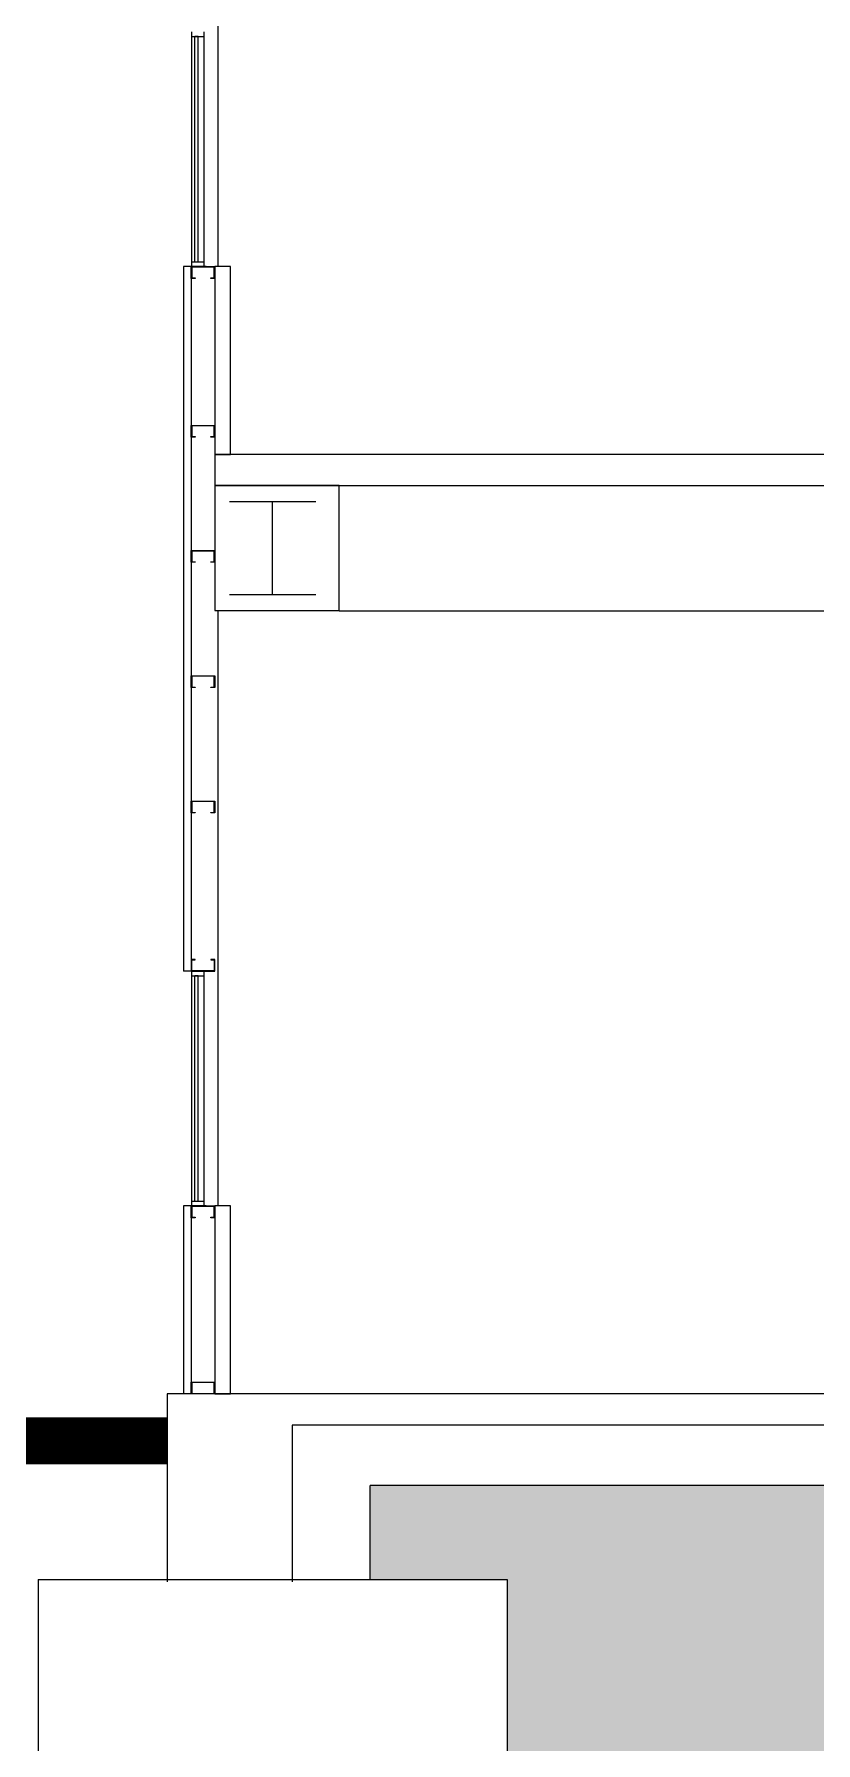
# Model space of a CAD drawing. Header units: millimetres. Extents: x 922366 to 1647943, y -534868 to 518781.
# Drawn here: x 1176513 to 1181511, y 429413 to 440327 of the extents above; entities that cross this region are included whole.
import ezdxf
from ezdxf.xclip import XClip

# ---------------------------------------------------------------- set-up
doc = ezdxf.new("R2010")
doc.units = ezdxf.units.MM
doc.header["$XCLIPFRAME"] = 0
for name, color, linetype in [('XR-SECTION$0$0-S-col', 4, 'Continuous'), ('XR-SECTION$0$ELE-4', 4, 'Continuous'), ('XR-SECTION$0$ELE-6', 6, 'Continuous'), ('XR-SECTION$0$ELE-7', 7, 'Continuous'), ('XR-SECTION$0$S-253', 253, 'Continuous'), ('XR-SECTION$0$S-CON', 2, 'Continuous'), ('XR-SECTION$0$입면선', 9, 'Continuous')]:
    doc.layers.add(name, color=color, linetype=linetype)

# ---------------------------------------------------------------- blocks, each defined once
blk = doc.blocks.new('XR-SECTION')
at = {"layer": 'XR-SECTION$0$S-253'}
h = blk.add_hatch(color=252, dxfattribs=at)
h.dxf.hatch_style = 1
h.paths.add_polyline_path([(294950.505, 68956.289), (295823.481, 68956.289), (295823.481, 69556.289), (282073.481, 69556.289), (282073.481, 68956.289), (282950.505, 68956.289), (282950.505, 67456.289), (283200.505, 67456.289), (283200.505, 66956.289), (282649.708, 66956.289), (282649.708, 66441.6), (295249.708, 66441.6), (295249.708, 66956.289), (294700.505, 66956.289), (294700.505, 67456.289), (294950.505, 67456.289)], flags=16)
h.paths.add_polyline_path([(307700, 69556.289), (297073.481, 69556.289), (297073.481, 68956.289), (297950.505, 68956.289), (297950.505, 67456.289), (298200.505, 67456.289), (298200.505, 66956.289), (297649.708, 66956.289), (297649.708, 66441.6), (307700, 66441.6)], flags=0)
h.paths.add_polyline_path([(313100, 69556.289), (312073.481, 69556.289), (312073.481, 68956.289), (312950.505, 68956.289), (312950.505, 67456.289), (313100, 67456.289)], flags=16)
h.paths.add_polyline_path([(313100, 66956.289), (312649.708, 66956.289), (312649.708, 65306.479), (313100, 65306.479)], flags=16)
h.paths.add_polyline_path([(268556.965, 66441.6), (268556.965, 62841.6), (311300, 62841.6), (311300, 65306.479), (310249.708, 65306.479), (310249.708, 66956.289), (309700.505, 66956.289), (309700.505, 67456.289), (309950.505, 67456.289), (309950.505, 68956.289), (310823.481, 68956.289), (310823.481, 69556.289), (307700, 69556.289), (307700, 66441.6), (297649.708, 66441.6), (297649.708, 65306.479), (297073.33, 65306.479), (296917.971, 65443.946), (296957.427, 65150.619), (296760.145, 65306.479), (295249.708, 65306.479), (295249.708, 66441.6), (282649.708, 66441.6), (282649.708, 65306.479), (282249.708, 65306.479), (282249.708, 66441.6), (281449.708, 66441.6), (281449.708, 65306.479), (279800, 65306.479), (279800, 66441.6)])
at = {"layer": 'XR-SECTION$0$0-S-col', "color": 8, "ltscale": 20}
for p, q in [((281173.526, 75842.41), (281726.474, 75842.41)), ((281450, 75246.818), (281450, 75842.41)), ((281173.526, 75246.818), (281726.474, 75246.818))]:
    blk.add_line(p, q, dxfattribs=at)
at = {"layer": 'XR-SECTION$0$ELE-4', "color": 8}
for points in [[(281080, 76141.6), (281180, 76141.6), (281180, 77341.6), (281080, 77341.6)], [(281080, 70141.6), (281180, 70141.6), (281180, 71341.6), (281080, 71341.6)]]:
    blk.add_lwpolyline(points, close=True, dxfattribs=at)
at = {"layer": 'XR-SECTION$0$ELE-6', "color": 8}
for p, q in [((280930, 77341.6), (280880, 77341.6)), ((280880, 77341.6), (280880, 72841.6)), ((281025, 77341.6), (280880, 77341.6)), ((280930, 77341.6), (280930, 72841.6)), ((281025, 72841.6), (280880, 72841.6)), ((281025, 72841.6), (280880, 72841.6)), ((280880, 71341.6), (280880, 70141.6)), ((281025, 71341.6), (280880, 71341.6)), ((280930, 71341.6), (280930, 70141.6))]:
    blk.add_line(p, q, dxfattribs=at)
at = {"layer": 'XR-SECTION$0$ELE-7', "color": 8}
blk.add_lwpolyline([(278113.339, 69841.6), (280775, 69841.6)], dxfattribs=at)
at = {"layer": 'XR-SECTION$0$S-CON', "color": 8}
for p, q in [((341875, 76141.6), (281875, 76141.6)), ((341875, 75941.6), (281875, 75941.6))]:
    blk.add_line(p, q, dxfattribs=at)
at = {"layer": 'XR-SECTION$0$S-CON', "color": 8, "ltscale": 20}
for p, q in [((342175, 70141.6), (280775, 70141.6)), ((280775, 70141.6), (280775, 68941.6)), ((281575, 69941.6), (281575, 68941.6)), ((296025, 69941.6), (281575, 69941.6))]:
    blk.add_line(p, q, dxfattribs=at)
at = {"layer": 'XR-SECTION$0$S-CON', "color": 8}
blk.add_lwpolyline([(281875, 76141.6), (281080, 76141.6), (281080, 75944.614), (281875, 75941.6)], dxfattribs=at)
at = {"layer": 'XR-SECTION$0$입면선', "color": 8, "ltscale": 200}
for p, q in [((281100, 79641.6), (281100, 77341.6)), ((280933, 77341.6), (280933, 78841.6)), ((280933, 78811.6), (281013, 78811.6)), ((280953, 77371.6), (280953, 78811.6)), ((280973, 78811.6), (280953, 78811.6)), ((280973, 77371.6), (280973, 78811.6)), ((281013, 77341.6), (281013, 78841.6)), ((280933, 77371.6), (281013, 77371.6)), ((280933, 77341.6), (281013, 77341.6)), ((281100, 75144.614), (281100, 71341.6)), ((280933, 72841.6), (281013, 72841.6)), ((280933, 71341.6), (280933, 72841.6)), ((280933, 72811.6), (281013, 72811.6)), ((280953, 71371.6), (280953, 72811.6)), ((280973, 72811.6), (280953, 72811.6)), ((280973, 71371.6), (280973, 72811.6)), ((281013, 71341.6), (281013, 72841.6)), ((280933, 71371.6), (281013, 71371.6)), ((280933, 71341.6), (281013, 71341.6))]:
    blk.add_line(p, q, dxfattribs=at)
at = {"layer": 'XR-SECTION$0$입면선', "color": 8, "ltscale": 20}
for p, q in [((341025, 75141.6), (281875, 75141.6)), ((282073.481, 68956.289), (282073.481, 69556.289)), ((295823.481, 69556.289), (282073.481, 69556.289)), ((279950.505, 68956.289), (282950.505, 68956.289)), ((279950.505, 68956.289), (279950.505, 67456.289)), ((282950.505, 68956.289), (282950.505, 67456.289))]:
    blk.add_line(p, q, dxfattribs=at)
at = {"layer": 'XR-SECTION$0$입면선', "color": 8, "ltscale": 200}
for points in [[(280955.498, 77266.6), (280930, 77266.6), (280930, 77341.6), (281080, 77341.6), (281080, 77266.6), (281054.502, 77266.6), (281054.502, 77269.6), (281077, 77269.6), (281077, 77338.6), (280933, 77338.6), (280933, 77269.6), (280955.498, 77269.6)], [(280955.498, 76253.069), (280930, 76253.069), (280930, 76328.069), (281080, 76328.069), (281080, 76253.069), (281054.502, 76253.069), (281054.502, 76256.069), (281077, 76256.069), (281077, 76325.069), (280933, 76325.069), (280933, 76256.069), (280955.498, 76256.069)], [(280955.498, 75453.069), (280930, 75453.069), (280930, 75528.069), (281080, 75528.069), (281080, 75453.069), (281054.502, 75453.069), (281054.502, 75456.069), (281077, 75456.069), (281077, 75525.069), (280933, 75525.069), (280933, 75456.069), (280955.498, 75456.069)], [(280955.498, 74653.069), (280930, 74653.069), (280930, 74728.069), (281080, 74728.069), (281080, 74653.069), (281054.502, 74653.069), (281054.502, 74656.069), (281077, 74656.069), (281077, 74725.069), (280933, 74725.069), (280933, 74656.069), (280955.498, 74656.069)], [(280955.498, 73853.069), (280930, 73853.069), (280930, 73928.069), (281080, 73928.069), (281080, 73853.069), (281054.502, 73853.069), (281054.502, 73856.069), (281077, 73856.069), (281077, 73925.069), (280933, 73925.069), (280933, 73856.069), (280955.498, 73856.069)], [(280955.498, 72916.6), (280930, 72916.6), (280930, 72841.6), (281080, 72841.6), (281080, 72916.6), (281054.502, 72916.6), (281054.502, 72913.6), (281077, 72913.6), (281077, 72844.6), (280933, 72844.6), (280933, 72913.6), (280955.498, 72913.6)], [(280955.498, 71266.6), (280930, 71266.6), (280930, 71341.6), (281080, 71341.6), (281080, 71266.6), (281054.502, 71266.6), (281054.502, 71269.6), (281077, 71269.6), (281077, 71338.6), (280933, 71338.6), (280933, 71269.6), (280955.498, 71269.6)], [(280955.498, 70141.6), (280930, 70141.6), (280930, 70216.6), (281080, 70216.6), (281080, 70141.6), (281054.502, 70141.6), (281054.502, 70144.6), (281077, 70144.6), (281077, 70213.6), (280933, 70213.6), (280933, 70144.6), (280955.498, 70144.6)]]:
    blk.add_lwpolyline(points, close=True, dxfattribs=at)
at = {"layer": 'XR-SECTION$0$입면선', "color": 8, "ltscale": 20}
blk.add_lwpolyline([(281875, 75944.614), (281080, 75944.614), (281080, 75144.614), (281875, 75144.614)], close=True, dxfattribs=at)

msp = doc.modelspace()

# ---------------------------------------------------------------- linework, layer by layer
at = {"const_width": 300}
msp.add_lwpolyline([(1177362.7, 431342.2), (1175141.2, 431342.2)], dxfattribs=at)

# ---------------------------------------------------------------- block references
at = {"color": 8}
ref = msp.add_blockref('XR-SECTION', (896587.7, 361500.6), dxfattribs=at)
XClip(ref).set_block_clipping_path([(196275.1863630491, 60324.3691893766), (356196.6508700596, 92929.3341539405)])

doc.saveas('drawing.dxf')
